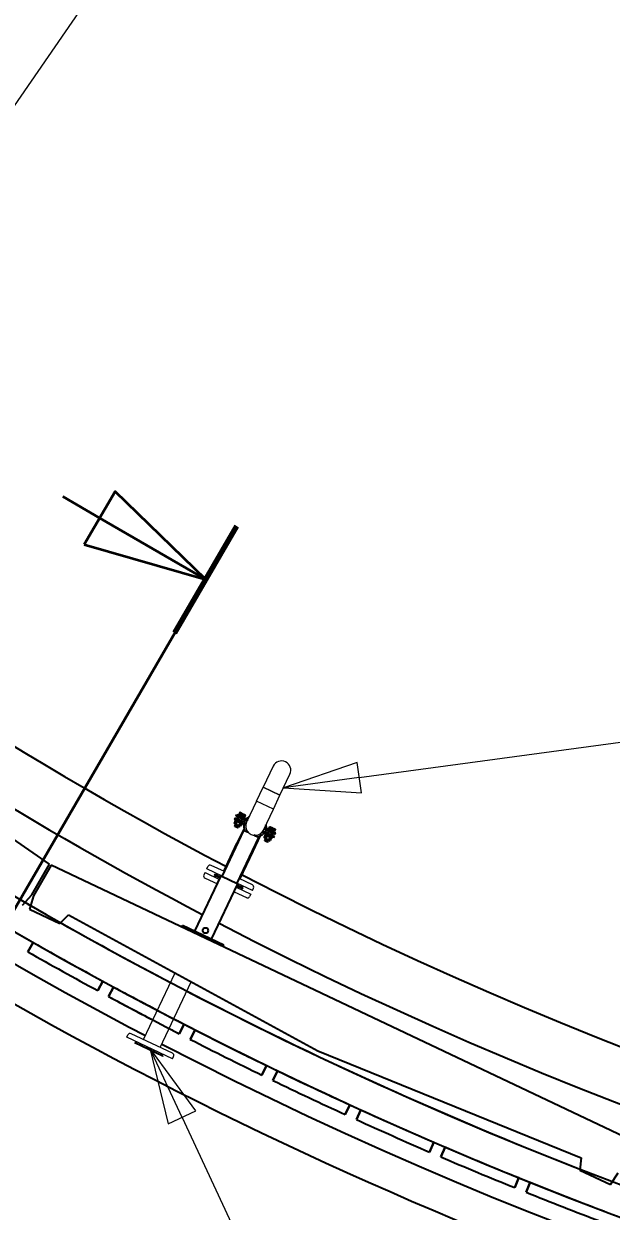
# Model space of a CAD drawing. Header units: millimetres. Extents: x -4172 to 126100, y -2 to 142133.
# Drawn here: x 50435 to 52350, y 9786 to 13661 of the extents above; entities that cross this region are included whole.
import ezdxf

# ---------------------------------------------------------------- set-up
doc = ezdxf.new("R2010")
doc.units = ezdxf.units.MM
doc.header["$LTSCALE"] = 100
doc.linetypes.add('CHAIN', pattern=[0.3543, 0.2362, -0.0295, 0.0591, -0.0295])
for name, color, linetype, lineweight in [('Dimension', 7, 'Continuous', 18), ('Section Line', 7, 'CHAIN', 35), ('Symbol', 7, 'Continuous', 18), ('Visible', 7, 'Continuous', 25)]:
    doc.layers.add(name, color=color, linetype=linetype, lineweight=lineweight)
doc.layers.add('P_Condensate (CS)', color=40, linetype='Continuous', lineweight=18, true_color=0xffbf00)
doc.styles.add('Note Text', font='arial.ttf')
doc.styles.add('Title', font='arial.ttf')
doc.dimstyles.new('Default - Method 2b', dxfattribs={"dimscale": 100, "dimtxt": 3, "dimasz": 2.5, "dimexe": 3, "dimexo": 0.5, "dimgap": 0.7, "dimtad": 0, "dimtoh": 1, "dimdec": 1, "dimrnd": 1e-08, "dimtxsty": 'Title', "dimcen": 0.09, "dimdle": 10, "dimclrd": 256, "dimclre": 256, "dimclrt": 7, "dimadec": 0, "dimazin": 2, "dimtfac": 0.833333, "dimtdec": 1, "dimtmove": 0, "dimatfit": 3, "dimfxl": 1, "dimtolj": 1, "dimlwd": -1, "dimlwe": -1, "dimarcsym": 0})

# ---------------------------------------------------------------- blocks, each defined once
blk = doc.blocks.new('Balloon11')
at = {"layer": 'Symbol'}
for p, q in [((515.289, 112.015), (528.465, 113.809)), ((515.221, 112.51), (512.812, 111.677)), ((515.356, 111.519), (515.221, 112.51)), ((515.289, 112.015), (512.812, 111.677)), ((512.812, 111.677), (515.356, 111.519))]:
    blk.add_line(p, q, dxfattribs=at)
at = {"layer": 'Symbol', "flags": 128}
blk.add_lwpolyline([(515.221, 112.51), (512.812, 111.677), (515.356, 111.519), (515.221, 112.51)], dxfattribs=at)
at = {"layer": 'Symbol'}
blk.add_circle((532.171, 114.314), 3.75, dxfattribs=at)
blk.add_solid([(515.221, 112.51), (512.812, 111.677), (515.356, 111.519), (515.221, 112.51)], dxfattribs=at)
at = {"layer": 'Symbol', "insert": (532.171, 114.335), "char_height": 2.5, "attachment_point": 5, "style": 'Note Text'}
blk.add_mtext('13', dxfattribs=at)
blk = doc.blocks.new('Balloon14')
at = {"layer": 'Symbol'}
for p, q in [((509.508, 100.924), (508.452, 103.19)), ((509.961, 101.136), (508.452, 103.19)), ((508.452, 103.19), (509.055, 100.713)), ((509.055, 100.713), (509.961, 101.136)), ((509.508, 100.924), (516.811, 85.251))]:
    blk.add_line(p, q, dxfattribs=at)
at = {"layer": 'Symbol', "flags": 128}
blk.add_lwpolyline([(509.961, 101.136), (508.452, 103.19), (509.055, 100.713), (509.961, 101.136)], dxfattribs=at)
at = {"layer": 'Symbol'}
blk.add_circle((518.389, 81.865), 3.75, dxfattribs=at)
blk.add_solid([(509.961, 101.136), (508.452, 103.19), (509.055, 100.713), (509.961, 101.136)], dxfattribs=at)
at = {"layer": 'Symbol', "insert": (518.389, 81.865), "char_height": 2.5, "attachment_point": 5, "style": 'Note Text'}
blk.add_mtext('14', dxfattribs=at)
blk = doc.blocks.new('2dTransSection5')
at = {"layer": 'Section Line', "linetype": 'Continuous'}
for p, q in [((507.325, 121.351), (506.321, 119.621)), ((510.283, 118.479), (507.325, 121.351)), ((505.622, 121.183), (506.823, 120.486)), ((506.823, 120.486), (510.283, 118.479)), ((506.321, 119.621), (510.283, 118.479)), ((495.361, 103.498), (496.562, 102.801)), ((497.064, 103.666), (496.06, 101.936)), ((500.022, 100.794), (497.064, 103.666)), ((496.562, 102.801), (500.022, 100.794)), ((496.06, 101.936), (500.022, 100.794))]:
    blk.add_line(p, q, dxfattribs=at)
at = {"layer": 'Section Line', "linetype": 'CHAIN', "ltscale": 19.236135}
blk.add_line((499.014, 99.057), (511.29, 120.215), dxfattribs=at)
at = {"layer": 'Section Line', "linetype": 'Continuous', "lineweight": 70}
for p, q in [((509.275, 116.742), (511.29, 120.215)), ((499.014, 99.057), (501.029, 102.53))]:
    blk.add_line(p, q, dxfattribs=at)
at = {"layer": 'Section Line', "linetype": 'Continuous', "flags": 128}
for points in [[(506.321, 119.621), (510.283, 118.479), (507.325, 121.351), (506.321, 119.621)], [(496.06, 101.936), (500.022, 100.794), (497.064, 103.666), (496.06, 101.936)]]:
    blk.add_lwpolyline(points, dxfattribs=at)
at = {"layer": 'Section Line'}
for points in [[(506.321, 119.621), (510.283, 118.479), (507.325, 121.351), (506.321, 119.621)], [(496.06, 101.936), (500.022, 100.794), (497.064, 103.666), (496.06, 101.936)]]:
    blk.add_solid(points, dxfattribs=at)
at = {"layer": 'Section Line', "char_height": 3, "attachment_point": 7, "style": 'Title'}
for insert in [(500.394, 121.439), (490.133, 103.754)]:
    blk.add_mtext('F', dxfattribs=dict(at, insert=insert))
blk = doc.blocks.new('*D87')
at = {"layer": 'Defpoints', "color": 0, "transparency": 16777216}
for p in [(57036.8, 23004.7), (57036.8, 22954.7), (53038.9, 13620), (49069.8, 11460.8)]:
    blk.add_point(p, dxfattribs=at)
at = {"layer": 'Dimension', "transparency": 16777216}
blk.add_line((49098.2, 11502), (51413.1, 14856.2), dxfattribs=at)
blk.add_arc((57036.8, 23004.7), 10200.7, 236.7927, 268.59576, dxfattribs=at)
for points in [[(51426.9, 14435.2), (51473.4, 14504.4), (51242.7, 14609.3)], [(56787.3, 12848.7), (56786.3, 12765.4), (57036.8, 12804)]]:
    blk.add_solid(points, dxfattribs=at)
at = {"layer": 'Dimension', "color": 7, "transparency": 16777216, "insert": (53803.8, 13419.4), "char_height": 300, "attachment_point": 7, "style": 'Title'}
blk.add_mtext('\\A1;35°', dxfattribs=at)

msp = doc.modelspace()

# ---------------------------------------------------------------- linework, layer by layer
at = {"layer": 'P_Condensate (CS)'}
for p, q in [((51248.07, 11238.61), (51215.49, 11169.94)), ((51269.97, 11144.1), (51302.55, 11212.76)), ((51194.06, 11124.77), (51215.49, 11169.94)), ((51269.97, 11144.1), (51215.49, 11169.94)), ((51215.49, 11169.94), (51269.97, 11144.1)), ((51194.06, 11124.77), (51161.49, 11056.11)), ((51248.54, 11098.92), (51194.06, 11124.77)), ((51248.54, 11098.92), (51194.06, 11124.77)), ((51248.54, 11098.92), (51269.97, 11144.1)), ((51215.97, 11030.26), (51248.54, 11098.92)), ((51161.49, 11056.11), (51158.12, 11049.01)), ((51152.94, 11038.09), (51128.91, 10987.44)), ((51183.39, 10961.59), (51207.42, 11012.24)), ((51212.6, 11023.17), (51215.97, 11030.26)), ((51085.62, 10896.19), (51128.91, 10987.44)), ((51132.21, 10985.88), (51128.91, 10987.44)), ((51132.21, 10985.88), (51128.91, 10987.44)), ((51140.1, 10870.34), (51183.39, 10961.59)), ((51183.39, 10961.59), (51180.1, 10963.16)), ((51183.39, 10961.59), (51180.1, 10963.16)), ((51025.68, 10891.97), (51022.04, 10884.29)), ((51025.68, 10891.97), (51073.11, 10869.47)), ((51031.25, 10903.72), (51034.9, 10911.4)), ((51081.85, 10879.72), (51031.25, 10903.72)), ((51088.92, 10894.62), (51045.55, 10915.2)), ((50992.61, 10700.13), (51065.91, 10854.63)), ((51025.84, 10873.64), (51066.04, 10854.56)), ((51056.93, 10884.35), (51055.85, 10882.09)), ((51055.85, 10882.09), (51074.83, 10873.09)), ((51056.93, 10884.35), (51058, 10886.6)), ((51075.9, 10875.34), (51056.93, 10884.35)), ((51056.93, 10884.35), (51075.9, 10875.34)), ((51076.97, 10877.6), (51058, 10886.6)), ((51180.33, 10833), (51129.73, 10857)), ((51150.15, 10842.88), (51131.18, 10851.89)), ((51180.17, 10851.33), (51136.8, 10871.91)), ((51047.09, 10674.29), (51120.39, 10828.78)), ((51120.25, 10828.85), (51160.46, 10809.77)), ((51127.32, 10843.75), (51174.76, 10821.25)), ((51129.04, 10847.37), (51148.01, 10838.37)), ((51149.08, 10840.63), (51130.11, 10849.63)), ((51130.11, 10849.63), (51149.08, 10840.63)), ((51149.08, 10840.63), (51148.01, 10838.37)), ((51149.08, 10840.63), (51150.15, 10842.88)), ((51174.76, 10821.25), (51171.11, 10813.57)), ((51180.33, 10833), (51183.97, 10840.68)), ((50825.02, 10346.87), (50928.05, 10564.04)), ((50879.5, 10321.02), (50981.05, 10535.07)), ((50770.65, 10354.4), (50774.29, 10362.08)), ((50919.73, 10283.68), (50770.65, 10354.4)), ((50919.57, 10302.01), (50784.95, 10365.88)), ((50796.32, 10335.03), (50797.4, 10337.29)), ((50888.48, 10291.31), (50796.32, 10335.03)), ((50889.55, 10293.57), (50797.4, 10337.29)), ((50888.48, 10291.31), (50889.55, 10293.57)), ((50919.73, 10283.68), (50923.37, 10291.36))]:
    msp.add_line(p, q, dxfattribs=at)
for centre, radius, start, end in [((51275.31, 11225.69), 30.15, 334.61986, 154.61986), ((51188.73, 11043.18), 30.15, 154.61986, 334.61986), ((51188.73, 11043.18), 30.15, 154.61986, 334.61986), ((51042.12, 10907.97), 8, 64.61986, 154.61986), ((51068.68, 10889.28), 7, 179.99679, 244.61986), ((51029.26, 10880.87), 8, 154.61986, 244.61986), ((51060.53, 10872.12), 7, 64.61986, 129.24292), ((51176.74, 10844.11), 8, 334.61986, 64.61986), ((51137.33, 10835.69), 7, 359.99679, 64.61986), ((51145.47, 10852.85), 7, 244.61986, 309.24292), ((51163.88, 10817), 8, 244.61986, 334.61986), ((50781.52, 10358.65), 8, 64.61986, 154.61986), ((50808.08, 10339.97), 7, 179.99679, 244.61986), ((50884.87, 10303.53), 7, 244.61986, 309.24292), ((50916.14, 10294.79), 8, 334.61986, 64.61986)]:
    msp.add_arc(centre, radius, start, end, dxfattribs=at)
at = {"layer": 'Visible'}
for p, q in [((50519.04, 10918.69), (48797.74, 12106.65)), ((51138.96, 11087.26), (51136.17, 11081.4)), ((51140.84, 11086.37), (51138.06, 11080.5)), ((51139.95, 11087.35), (51139.75, 11087.37)), ((51139.95, 11087.35), (51140.12, 11087.27)), ((51140.12, 11087.27), (51145.52, 11084.71)), ((51145.52, 11084.71), (51153.48, 11080.93)), ((51121.55, 11051.81), (51125.4, 11059.93)), ((51122.59, 11050.76), (51121.55, 11051.81)), ((51124.2, 11070.48), (51121.63, 11065.05)), ((51124.26, 11063.8), (51121.63, 11065.05)), ((51122.59, 11050.76), (51123.68, 11050.24)), ((51125.3, 11049.47), (51122.73, 11044.05)), ((51122.73, 11044.05), (51133.57, 11038.91)), ((51123.21, 11042.72), (51122.73, 11044.05)), ((51123.68, 11050.24), (51130.72, 11046.9)), ((51124.2, 11070.48), (51126.83, 11069.22)), ((51124.26, 11063.8), (51126.83, 11069.22)), ((51148.06, 11052.52), (51124.26, 11063.8)), ((51126.88, 11059.8), (51125.4, 11059.93)), ((51130.1, 11057.71), (51126.25, 11049.59)), ((51126.77, 11075.9), (51129.34, 11081.32)), ((51129.41, 11074.65), (51126.77, 11075.9)), ((51126.83, 11069.22), (51150.63, 11057.94)), ((51129.34, 11081.32), (51131.98, 11080.07)), ((51129.41, 11074.65), (51131.98, 11080.07)), ((51153.2, 11063.36), (51129.41, 11074.65)), ((51130.66, 11060.77), (51129.59, 11058.51)), ((51130.72, 11046.9), (51137.77, 11043.56)), ((51131.98, 11080.07), (51155.77, 11068.78)), ((51132.96, 11079.6), (51134.03, 11081.86)), ((51135.81, 11071.61), (51133.23, 11066.19)), ((51136.15, 11044.33), (51133.57, 11038.91)), ((51134.03, 11081.86), (51155.71, 11071.57)), ((51139.49, 11053.25), (51135.64, 11045.13)), ((51137.12, 11080.95), (51136.17, 11081.4)), ((51136.95, 11081.03), (51136.74, 11080.58)), ((51138.06, 11080.5), (51137.12, 11080.95)), ((51142.52, 11078.39), (51138.06, 11080.5)), ((51144.18, 11051.03), (51140.33, 11042.91)), ((51141.5, 11055.62), (51140.43, 11053.37)), ((51146.97, 11076.27), (51142.52, 11078.39)), ((51143.14, 11052.08), (51144.18, 11051.03)), ((51146.65, 11066.47), (51144.08, 11061.05)), ((51149.75, 11082.14), (51146.97, 11076.27)), ((51150.48, 11074.61), (51146.97, 11076.27)), ((51153.99, 11072.94), (51150.48, 11074.61)), ((51153.21, 11073.31), (51153, 11072.86)), ((51153.48, 11080.93), (51156.22, 11079.64)), ((51156.78, 11078.81), (51153.99, 11072.94)), ((51154.64, 11069.32), (51155.71, 11071.57)), ((51156.22, 11079.64), (51156.36, 11079.49)), ((51081.63, 10879.26), (51152.66, 11028.98)), ((51123.21, 11042.72), (51132.24, 11038.44)), ((51200.54, 11006.26), (51129.52, 10856.55)), ((51132.24, 11038.44), (51133.57, 11038.91)), ((51137.77, 11043.56), (51138.86, 11043.05)), ((51138.86, 11043.05), (51140.33, 11042.91)), ((51161.24, 11024.91), (51152.66, 11028.98)), ((51167.19, 11022.08), (51161.24, 11024.91)), ((51191.96, 11010.33), (51186.01, 11013.15)), ((51200.54, 11006.26), (51191.96, 11010.33)), ((51219.13, 11005.52), (51222.98, 11013.64)), ((51220.17, 11004.47), (51219.13, 11005.52)), ((51245.48, 11006.3), (51221.68, 11017.59)), ((51221.75, 11014.79), (51222.82, 11017.05)), ((51221.75, 11014.79), (51243.43, 11004.5)), ((51224.46, 11013.5), (51222.98, 11013.64)), ((51227.68, 11011.42), (51223.82, 11003.3)), ((51224.26, 11023.01), (51248.05, 11011.72)), ((51250.62, 11017.14), (51226.83, 11028.43)), ((51229.4, 11033.85), (51253.19, 11022.56)), ((51233.38, 11025.32), (51230.81, 11019.9)), ((51237.06, 11006.96), (51233.21, 10998.84)), ((51236.53, 11040.97), (51233.75, 11035.1)), ((51234.69, 11034.66), (51233.75, 11035.1)), ((51234.53, 11034.74), (51234.31, 11034.28)), ((51234.31, 11034.28), (51250.58, 11026.57)), ((51235.64, 11034.21), (51234.69, 11034.66)), ((51238.42, 11040.08), (51235.64, 11034.21)), ((51240.09, 11032.1), (51235.64, 11034.21)), ((51237.02, 11033), (51235.95, 11030.74)), ((51237.53, 11041.06), (51237.33, 11041.08)), ((51237.53, 11041.06), (51237.69, 11040.98)), ((51237.69, 11040.98), (51243.09, 11038.42)), ((51244.55, 11029.98), (51240.09, 11032.1)), ((51240.72, 11005.79), (51241.76, 11004.73)), ((51244.22, 11020.18), (51241.65, 11014.75)), ((51243.09, 11038.42), (51251.06, 11034.64)), ((51243.43, 11004.5), (51244.5, 11006.76)), ((51247.33, 11035.85), (51244.55, 11029.98)), ((51248.06, 11028.32), (51244.55, 11029.98)), ((51248.05, 11011.72), (51245.48, 11006.3)), ((51248.11, 11005.05), (51245.48, 11006.3)), ((51247.87, 11027.85), (51246.79, 11025.6)), ((51248.05, 11011.72), (51250.69, 11010.47)), ((51251.57, 11026.65), (51248.06, 11028.32)), ((51250.69, 11010.47), (51248.11, 11005.05)), ((51250.79, 11027.02), (51250.58, 11026.57)), ((51253.19, 11022.56), (51250.62, 11017.14)), ((51253.26, 11015.89), (51250.62, 11017.14)), ((51251.06, 11034.64), (51253.79, 11033.35)), ((51254.35, 11032.52), (51251.57, 11026.65)), ((51253.19, 11022.56), (51255.83, 11021.31)), ((51253.26, 11015.89), (51255.83, 11021.31)), ((51253.79, 11033.35), (51253.93, 11033.2)), ((51220.17, 11004.47), (51221.26, 11003.95)), ((51222.88, 11003.18), (51220.31, 10997.76)), ((51220.31, 10997.76), (51231.15, 10992.62)), ((51220.78, 10996.43), (51220.31, 10997.76)), ((51220.78, 10996.43), (51229.82, 10992.14)), ((51221.26, 11003.95), (51228.3, 11000.61)), ((51228.3, 11000.61), (51235.34, 10997.27)), ((51229.82, 10992.14), (51231.15, 10992.62)), ((51233.72, 10998.04), (51231.15, 10992.62)), ((51235.34, 10997.27), (51236.43, 10996.75)), ((51236.43, 10996.75), (51237.91, 10996.62)), ((51241.76, 11004.73), (51237.91, 10996.62)), ((50461.36, 10818.77), (50519.04, 10918.69)), ((50524.23, 10915.69), (50466.55, 10815.77)), ((52413.81, 10019.26), (50524.23, 10915.69)), ((50992.75, 10700.07), (51078.47, 10880.76)), ((51046.96, 10674.35), (51132.68, 10855.05)), ((51080.28, 10879.91), (51078.47, 10880.76)), ((51080.28, 10879.91), (51130.87, 10855.9)), ((51132.68, 10855.05), (51130.87, 10855.9)), ((50430.53, 10785.37), (50461.36, 10818.77)), ((50466.55, 10815.77), (50453.05, 10772.37)), ((50453.05, 10772.37), (50552.75, 10725.07)), ((50552.75, 10725.07), (50580.88, 10753.79)), ((50580.88, 10753.79), (51394.01, 10309.37)), ((50949.52, 10713.94), (50952.09, 10719.36)), ((51087.61, 10655.06), (50952.09, 10719.36)), ((50465.3, 10663.53), (50447.93, 10633.14)), ((50447.93, 10633.14), (50465.3, 10663.53)), ((51085.04, 10649.64), (51087.61, 10655.06)), ((50675.93, 10506.25), (50692.61, 10537.02)), ((50692.61, 10537.02), (50675.93, 10506.25)), ((50711.1, 10487.19), (50727.78, 10517.96)), ((50727.78, 10517.96), (50711.1, 10487.19)), ((50957.89, 10396.62), (50941.91, 10365.48)), ((50941.91, 10365.48), (50957.89, 10396.62)), ((50993.48, 10378.37), (50977.5, 10347.23)), ((50977.5, 10347.23), (50993.48, 10378.37)), ((51394.01, 10309.37), (52252.58, 9960.72)), ((51211.01, 10230.77), (51226.27, 10262.26)), ((51226.27, 10262.26), (51211.01, 10230.77)), ((51247, 10213.32), (51262.27, 10244.81)), ((51262.27, 10244.81), (51247, 10213.32)), ((51497.63, 10134), (51483.07, 10102.16)), ((51483.07, 10102.16), (51497.63, 10134)), ((51534.01, 10117.37), (51519.45, 10085.53)), ((51519.45, 10085.53), (51534.01, 10117.37)), ((51757.98, 9979.74), (51771.81, 10011.9)), ((51771.81, 10011.9), (51757.98, 9979.74)), ((51794.73, 9963.94), (51808.55, 9996.09)), ((51808.55, 9996.09), (51794.73, 9963.94)), ((52252.58, 9960.72), (52248.13, 9920.77)), ((52248.13, 9920.77), (52347.84, 9873.47)), ((52048.68, 9896.03), (52035.58, 9863.57)), ((52035.58, 9863.57), (52048.68, 9896.03)), ((52347.84, 9873.47), (52372.91, 9911.38)), ((52085.77, 9881.06), (52072.68, 9848.6)), ((52072.68, 9848.6), (52085.77, 9881.06))]:
    msp.add_line(p, q, dxfattribs=at)
msp.add_circle((51027.14, 10702.57), 9, dxfattribs=at)
for centre, radius, start, end in [((57036.78, 22203.64), 12760, 199.360911, 242.238659), ((57036.78, 22203.64), 13180, 199.424732, 282.458408), ((57036.78, 22203.64), 13280, 199.730648, 282.471131), ((57036.78, 22203.64), 12935, 234.160495, 242.270893), ((57036.78, 22203.64), 13280, 234.192401, 242.331949), ((57036.78, 22203.64), 13371, 234.200542, 242.347529), ((57036.78, 22203.64), 13485, 235.197252, 277.057135), ((51144.63, 11045.29), 8, 357.26676, 64.61986), ((51144.63, 11045.29), 14, 357.26676, 64.61986), ((51188.73, 11043.18), 36.15, 177.26676, 206.12776), ((51159.2, 11076.01), 14, 244.61986, 293.80669), ((51159.2, 11076.01), 8, 244.61986, 311.97295), ((51188.73, 11043.18), 36.15, 121.1343, 131.97295), ((51188.73, 11043.18), 36.15, 357.26676, 8.10542), ((51188.73, 11043.18), 36.15, 283.11195, 311.97295), ((51218.25, 11010.36), 14, 64.61986, 131.97295), ((51218.25, 11010.36), 8, 64.61986, 131.97295), ((51232.83, 11041.08), 14, 195.43303, 244.61986), ((51232.83, 11041.08), 8, 177.26676, 244.61986), ((57036.78, 22203.64), 12760, 242.50963, 278.887), ((57036.78, 22203.64), 13180, 239.959047, 240.049262), ((57036.78, 22203.64), 13180, 240.542584, 242.314581), ((57036.78, 22203.64), 12935, 242.538192, 278.860342), ((57036.78, 22203.64), 13280, 240.340795, 241.463181), ((57036.78, 22203.64), 13280, 240.340795, 241.463181), ((57036.78, 22203.64), 13315, 240.340568, 241.463408), ((57036.78, 22203.64), 13315, 240.340568, 241.463408), ((57036.78, 22203.64), 13280, 241.635759, 242.331949), ((57036.78, 22203.64), 13280, 241.635759, 242.758145), ((57036.78, 22203.64), 13180, 242.576905, 248.697133), ((57036.78, 22203.64), 13315, 241.635532, 242.337966), ((57036.78, 22203.64), 13315, 241.635532, 242.758372), ((57036.78, 22203.64), 13280, 242.592295, 267.833295), ((57036.78, 22203.64), 13280, 242.592295, 242.758145), ((57036.78, 22203.64), 13315, 242.597627, 242.758372), ((57036.78, 22203.64), 13315, 242.930496, 244.053336), ((57036.78, 22203.64), 13315, 242.930496, 244.053336), ((57036.78, 22203.64), 13280, 242.930723, 244.053109), ((57036.78, 22203.64), 13280, 242.930723, 244.053109), ((57036.78, 22203.64), 13371, 242.6061, 278.796961), ((57036.78, 22203.64), 13280, 244.225687, 245.348073), ((57036.78, 22203.64), 13280, 244.225687, 245.348073), ((57036.78, 22203.64), 13315, 244.22546, 245.3483), ((57036.78, 22203.64), 13315, 244.22546, 245.3483), ((57036.78, 22203.64), 13280, 245.520651, 246.643037), ((57036.78, 22203.64), 13280, 245.520651, 246.643037), ((57036.78, 22203.64), 13315, 245.520424, 246.643264), ((57036.78, 22203.64), 13315, 245.520424, 246.643264), ((57036.78, 22203.64), 13315, 246.815388, 247.938228), ((57036.78, 22203.64), 13315, 246.815388, 247.938228), ((57036.78, 22203.64), 13280, 246.815615, 247.938001), ((57036.78, 22203.64), 13280, 246.815615, 247.938001), ((57036.78, 22203.64), 13315, 248.110352, 249.233192), ((57036.78, 22203.64), 13315, 248.110352, 249.233192), ((57036.78, 22203.64), 13280, 248.110579, 249.232965), ((57036.78, 22203.64), 13280, 248.110579, 249.232965)]:
    msp.add_arc(centre, radius, start, end, dxfattribs=at)
for points, weights in [([(51138.96, 11087.26), (51139.68, 11087.48), (51140.12, 11087.27)], [1.00403051866, 1.04004449402, 1]), ([(51140.12, 11087.27), (51140.56, 11087.06), (51140.84, 11086.37)], [1, 1.04004449402, 1.00403051866]), ([(51140.84, 11086.37), (51143.45, 11085.69), (51145.52, 11084.71)], [1.00403051866, 1.04004449402, 1]), ([(51145.52, 11084.71), (51147.58, 11083.73), (51149.75, 11082.14)], [1, 1.04004449402, 1.00403051866]), ([(51121.55, 11051.81), (51122.59, 11050.76), (51123.68, 11050.24)], [1.14735010412, 1.11179941695, 1]), ([(51123.68, 11050.24), (51124.77, 11049.73), (51126.25, 11049.59)], [1, 1.11179941695, 1.14735010412]), ([(51127.97, 11059.28), (51126.88, 11059.8), (51125.4, 11059.93)], [1, 1.11179941695, 1.14735010412]), ([(51126.25, 11049.59), (51128.55, 11047.94), (51130.72, 11046.9)], [1.14735010412, 1.11179941695, 1]), ([(51130.1, 11057.71), (51129.06, 11058.76), (51127.97, 11059.28)], [1.14735010412, 1.11179941695, 1]), ([(51135.01, 11055.94), (51132.83, 11056.97), (51130.1, 11057.71)], [1, 1.11179941695, 1.14735010412]), ([(51130.72, 11046.9), (51132.9, 11045.87), (51135.64, 11045.13)], [1, 1.11179941695, 1.14735010412]), ([(51139.49, 11053.25), (51137.19, 11054.9), (51135.01, 11055.94)], [1.14735010412, 1.11179941695, 1]), ([(51135.64, 11045.13), (51136.68, 11044.08), (51137.77, 11043.56)], [1.14735010412, 1.11179941695, 1]), ([(51142.05, 11052.6), (51140.96, 11053.11), (51139.49, 11053.25)], [1, 1.11179941695, 1.14735010412]), ([(51144.18, 11051.03), (51143.14, 11052.08), (51142.05, 11052.6)], [1.14735010412, 1.11179941695, 1]), ([(51149.75, 11082.14), (51151.85, 11081.71), (51153.48, 11080.93)], [1.00403051866, 1.04004449402, 1]), ([(51153.48, 11080.93), (51155.11, 11080.16), (51156.78, 11078.81)], [1, 1.04004449402, 1.00403051866]), ([(51156.78, 11078.81), (51156.59, 11079.25), (51156.36, 11079.49)], [1.00403051866, 1.02672783091, 1.01921489312]), ([(51137.77, 11043.56), (51138.86, 11043.05), (51140.33, 11042.91)], [1, 1.11179941695, 1.14735010412]), ([(51219.13, 11005.52), (51220.17, 11004.47), (51221.26, 11003.95)], [1.14735010412, 1.11179941695, 1]), ([(51225.55, 11012.99), (51224.46, 11013.5), (51222.98, 11013.64)], [1, 1.11179941695, 1.14735010412]), ([(51227.68, 11011.42), (51226.63, 11012.47), (51225.55, 11012.99)], [1.14735010412, 1.11179941695, 1]), ([(51232.59, 11009.65), (51230.41, 11010.68), (51227.68, 11011.42)], [1, 1.11179941695, 1.14735010412]), ([(51237.06, 11006.96), (51234.77, 11008.61), (51232.59, 11009.65)], [1.14735010412, 1.11179941695, 1]), ([(51236.53, 11040.97), (51237.26, 11041.19), (51237.69, 11040.98)], [1.00403051866, 1.04004449402, 1]), ([(51239.63, 11006.31), (51238.54, 11006.82), (51237.06, 11006.96)], [1, 1.11179941695, 1.14735010412]), ([(51237.69, 11040.98), (51238.13, 11040.77), (51238.42, 11040.08)], [1, 1.04004449402, 1.00403051866]), ([(51238.42, 11040.08), (51241.03, 11039.4), (51243.09, 11038.42)], [1.00403051866, 1.04004449402, 1]), ([(51241.76, 11004.73), (51240.72, 11005.79), (51239.63, 11006.31)], [1.14735010412, 1.11179941695, 1]), ([(51243.09, 11038.42), (51245.16, 11037.44), (51247.33, 11035.85)], [1, 1.04004449402, 1.00403051866]), ([(51247.33, 11035.85), (51249.43, 11035.41), (51251.06, 11034.64)], [1.00403051866, 1.04004449402, 1]), ([(51251.06, 11034.64), (51252.69, 11033.87), (51254.35, 11032.52)], [1, 1.04004449402, 1.00403051866]), ([(51254.35, 11032.52), (51254.17, 11032.96), (51253.93, 11033.2)], [1.00403051866, 1.02672783091, 1.01921489312]), ([(51221.26, 11003.95), (51222.35, 11003.44), (51223.82, 11003.3)], [1, 1.11179941695, 1.14735010412]), ([(51223.82, 11003.3), (51226.12, 11001.65), (51228.3, 11000.61)], [1.14735010412, 1.11179941695, 1]), ([(51228.3, 11000.61), (51230.48, 10999.58), (51233.21, 10998.84)], [1, 1.11179941695, 1.14735010412]), ([(51233.21, 10998.84), (51234.25, 10997.79), (51235.34, 10997.27)], [1.14735010412, 1.11179941695, 1]), ([(51235.34, 10997.27), (51236.43, 10996.75), (51237.91, 10996.62)], [1, 1.11179941695, 1.14735010412])]:
    msp.add_rational_spline(points, weights, degree=2, dxfattribs=at)

# ---------------------------------------------------------------- block references
at = {"layer": 'Section Line', "xscale": 100, "yscale": 100, "zscale": 100}
msp.add_blockref('2dTransSection5', (0, 0), dxfattribs=at)
at = {"layer": 'Symbol', "xscale": 100, "yscale": 100, "zscale": 100}
for name in ['Balloon11', 'Balloon14']:
    msp.add_blockref(name, (0, 0), dxfattribs=at)

# ---------------------------------------------------------------- dimensions: what is measured, and where the dimension line sits
at = {"layer": 'Dimension'}
dim = msp.add_angular_dim_3p(base=(53038.85, 13620.05), center=(57036.78, 23004.68), p1=(49069.79, 11460.85), p2=(57036.78, 22954.68), dimstyle='Default - Method 2b', override={"dimgap": 0.7, "dimtad": 2, "dimtih": 1, "dimse2": 1, "dimadec": 0, "dimtol": 0, "dimlim": 0, "dimtp": 0, "dimtm": 0, "dimtdec": 0}, dxfattribs=at)
dim.commit()
dim.dimension.update_dxf_attribs({"geometry": '*D87', "text_midpoint": (54002.36, 13265.74), "dimtype": 165})

doc.saveas('drawing.dxf')
